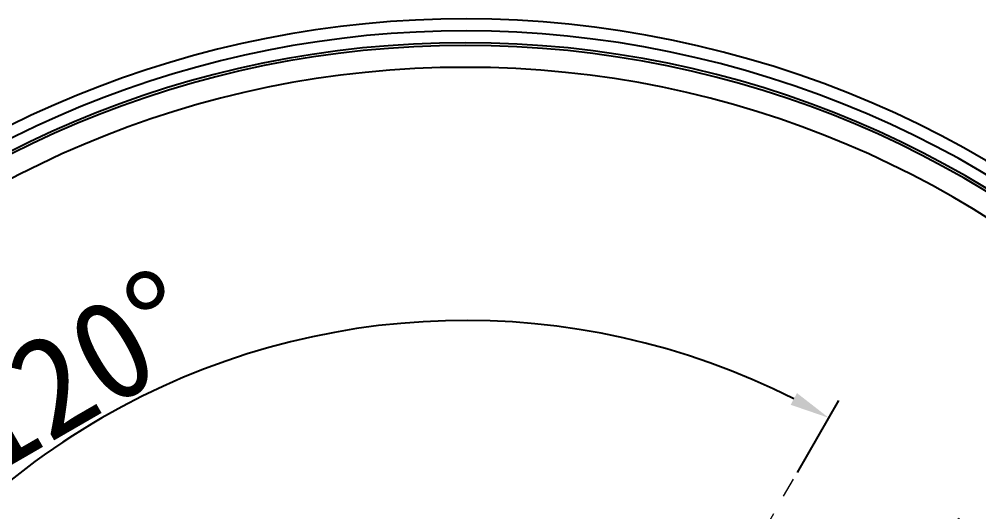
# Model space of a CAD drawing. Header units: millimetres. Extents: x 3975 to 4317, y 206 to 449.
# Drawn here: x 4228.3 to 4252.42, y 366.76 to 379.14 of the extents above; entities that cross this region are included whole.
import ezdxf

# ---------------------------------------------------------------- set-up
doc = ezdxf.new("R2010")
doc.units = ezdxf.units.MM
doc.linetypes.add('ACISOTGB', pattern=[9, 4, -1, 1, -1, 1, -1])
doc.layers.add('尺寸线', color=3, linetype='Continuous', lineweight=15)
doc.styles.add('VIEW 2.5', font='', dxfattribs={"height": 2.5})
doc.styles.get('VIEW 2.5').set_extended_font_data('SimSun')
doc.dimstyles.new('VIEW 2.5', dxfattribs={"dimtxt": 1, "dimasz": 1, "dimexe": 0.5, "dimexo": 0.2, "dimgap": 0.09, "dimtad": 1, "dimzin": 0, "dimdsep": 46, "dimtxsty": 'VIEW 2.5', "dimcen": 0.09, "dimclrd": 256, "dimclre": 256, "dimclrt": 256, "dimadec": 0, "dimazin": 0, "dimtp": 0.01, "dimtm": 0.01, "dimtfac": 0.6, "dimtmove": 0, "dimatfit": 0, "dimfxl": 1, "dimtolj": 1, "dimtzin": 0, "dimarcsym": 0})

# ---------------------------------------------------------------- blocks, each defined once
blk = doc.blocks.new('*D64')
at = {"layer": 'Defpoints', "color": 0, "transparency": 16777216}
for p in [(4236.338, 371.287), (4247.756, 367.574), (4223.02, 353.293), (4239.511, 353.293), (4239.511, 353.293)]:
    blk.add_point(p, dxfattribs=at)
at = {"layer": '尺寸线', "lineweight": -2, "transparency": 16777216}
for p, q in [((4247.856, 367.748), (4248.897, 369.55)), ((4222.82, 353.293), (4220.739, 353.293))]:
    blk.add_line(p, q, dxfattribs=at)
blk.add_arc((4239.511, 353.293), 18.272, 63.1361, 176.8639, dxfattribs=at)
at = {"layer": '尺寸线', "transparency": 16777216}
for points in [[(4247.847, 369.74), (4247.688, 369.446), (4248.647, 369.117)], [(4221.433, 354.288), (4221.1, 354.297), (4221.239, 353.293)]]:
    blk.add_solid(points, dxfattribs=at)
at = {"layer": '尺寸线', "transparency": 16777216, "insert": (4229.705, 370.277), "char_height": 2.5, "attachment_point": 5, "rotation": 30, "style": 'VIEW 2.5'}
blk.add_mtext('\\A1;120°', dxfattribs=at)
blk = doc.blocks.new('*D68')
at = {"layer": 'Defpoints', "color": 0, "transparency": 16777216}
for p in [(4245.349, 358.023), (4233.673, 348.562)]:
    blk.add_point(p, dxfattribs=at)
at = {"layer": '尺寸线', "lineweight": -2, "transparency": 16777216}
for p, q in [((4246.126, 358.653), (4257.398, 367.786)), ((4233.673, 348.562), (4245.349, 358.023)), ((4232.896, 347.933), (4232.119, 347.303))]:
    blk.add_line(p, q, dxfattribs=at)
at = {"layer": '尺寸线', "transparency": 16777216}
for points in [[(4246.021, 358.783), (4246.231, 358.524), (4245.349, 358.023)], [(4232.791, 348.062), (4233.001, 347.803), (4233.673, 348.562)]]:
    blk.add_solid(points, dxfattribs=at)
at = {"layer": '尺寸线', "transparency": 16777216, "insert": (4252.22, 365.315), "char_height": 2.5, "attachment_point": 5, "rotation": 39.017, "style": 'VIEW 2.5'}
blk.add_mtext('\\A1;∅15.03', dxfattribs=at)

msp = doc.modelspace()

# ---------------------------------------------------------------- linework, layer by layer
at = {"color": 7, "linetype": 'Continuous', "lineweight": 25}
for radius, start, end in [(25.843, 75.4723, 165.4723), (25.543, 345.4723, 165.4723), (25.25, 90, 180), (25.183, 90, 179.6505), (25.25, 0, 90), (25.183, 0, 90), (25.843, 345.4723, 75.4723), (24.633, 0, 180)]:
    msp.add_arc((4239.511, 353.293), radius, start, end, dxfattribs=at)
at = {"layer": '尺寸线', "color": 1, "linetype": 'ACISOTGB', "ltscale": 0.5}
msp.add_line((4239.511, 353.293), (4247.756, 367.574), dxfattribs=at)

# ---------------------------------------------------------------- dimensions: what is measured, and where the dimension line sits
at = {"layer": '尺寸线'}
dim = msp.add_angular_dim_2l(base=(4236.338, 371.287), line1=((4239.511, 353.293), (4247.756, 367.574)), line2=((4239.511, 353.293), (4223.02, 353.293)), dimstyle='VIEW 2.5', dxfattribs=at)
dim.commit()
dim.dimension.update_dxf_attribs({"geometry": '*D64', "text_midpoint": (4229.705, 370.277)})
dim = msp.add_diameter_dim_2p(p1=(4233.673, 348.562), p2=(4245.349, 358.023), dimstyle='VIEW 2.5', dxfattribs=at)
dim.commit()
dim.dimension.update_dxf_attribs({"geometry": '*D68', "text_midpoint": (4253.063, 364.274), "dimtype": 163})

doc.saveas('drawing.dxf')
